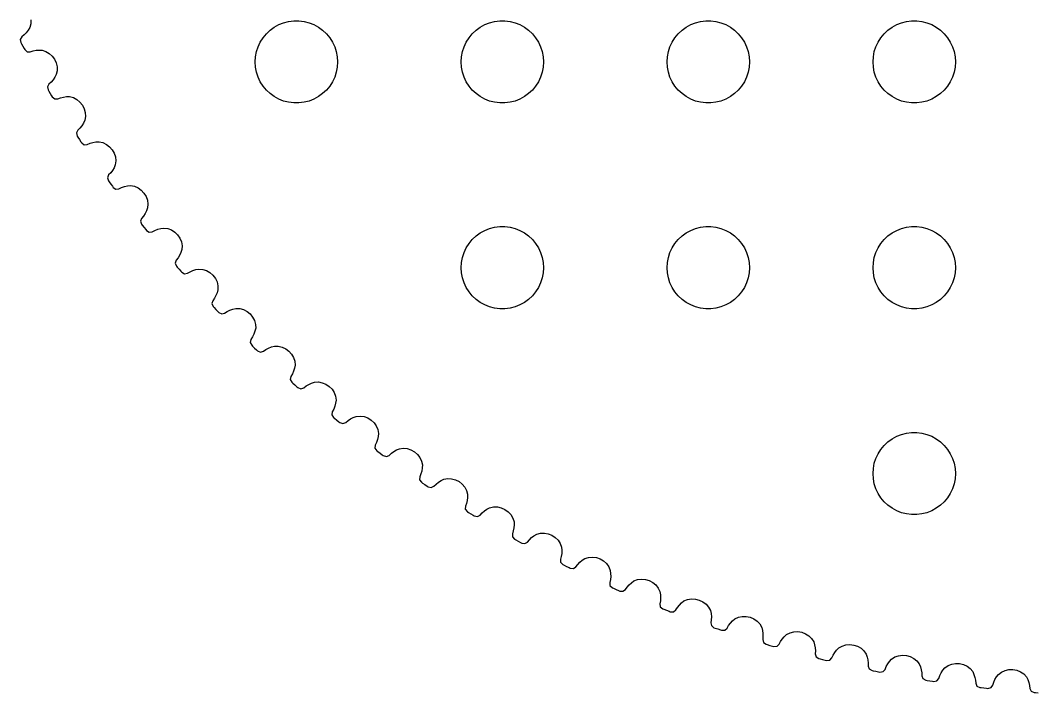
# Model space of a CAD drawing. Header units: metres. Extents: x -45.6 to 45.6, y 64.4 to 155.6.
# Drawn here: x -40.05 to -3.04, y 64.52 to 89.01 of the extents above; entities that cross this region are included whole.
import ezdxf

# ---------------------------------------------------------------- set-up
doc = ezdxf.new("R2010")
doc.units = ezdxf.units.M

msp = doc.modelspace()

# ---------------------------------------------------------------- linework, layer by layer
for p, q in [((-39.6728, 88.8897), (-39.7101, 88.751)), ((-39.6679, 89.0327), (-39.6728, 88.8897)), ((-30.8037, 88.7665), (-30.6387, 88.8573)), ((-30.6387, 88.8573), (-30.4635, 88.9266)), ((-30.4635, 88.9266), (-30.2811, 88.9734)), ((-30.2811, 88.9734), (-30.0942, 88.997)), ((-30.0942, 88.997), (-29.9058, 88.997)), ((-29.9058, 88.997), (-29.7189, 88.9734)), ((-29.7189, 88.9734), (-29.5365, 88.9266)), ((-29.5365, 88.9266), (-29.3613, 88.8573)), ((-29.3613, 88.8573), (-29.1963, 88.7665)), ((-23.3037, 88.7665), (-23.1387, 88.8573)), ((-23.1387, 88.8573), (-22.9635, 88.9266)), ((-22.9635, 88.9266), (-22.7811, 88.9734)), ((-22.7811, 88.9734), (-22.5942, 88.997)), ((-22.5942, 88.997), (-22.4058, 88.997)), ((-22.4058, 88.997), (-22.2189, 88.9734)), ((-22.2189, 88.9734), (-22.0365, 88.9266)), ((-22.0365, 88.9266), (-21.8613, 88.8573)), ((-21.8613, 88.8573), (-21.6963, 88.7665)), ((-15.8037, 88.7665), (-15.6387, 88.8573)), ((-15.6387, 88.8573), (-15.4635, 88.9266)), ((-15.4635, 88.9266), (-15.2811, 88.9734)), ((-15.2811, 88.9734), (-15.0942, 88.997)), ((-15.0942, 88.997), (-14.9058, 88.997)), ((-14.9058, 88.997), (-14.7189, 88.9734)), ((-14.7189, 88.9734), (-14.5365, 88.9266)), ((-14.5365, 88.9266), (-14.3613, 88.8573)), ((-14.3613, 88.8573), (-14.1963, 88.7665)), ((-8.30373, 88.7665), (-8.13866, 88.8573)), ((-8.13866, 88.8573), (-7.96352, 88.9266)), ((-7.96352, 88.9266), (-7.78107, 88.9734)), ((-7.78107, 88.9734), (-7.59418, 88.997)), ((-7.59418, 88.997), (-7.40581, 88.997)), ((-7.40581, 88.997), (-7.21892, 88.9734)), ((-7.21892, 88.9734), (-7.03647, 88.9266)), ((-7.03647, 88.9266), (-6.86133, 88.8573)), ((-6.86133, 88.8573), (-6.69626, 88.7665)), ((-39.9109, 88.4841), (-39.9963, 88.4145)), ((-39.8345, 88.564), (-39.9109, 88.4841)), ((-39.7675, 88.6533), (-39.8345, 88.564)), ((-39.7101, 88.751), (-39.7675, 88.6533)), ((-31.2135, 88.3817), (-31.0934, 88.5268)), ((-31.0934, 88.5268), (-30.9561, 88.6558)), ((-30.9561, 88.6558), (-30.8037, 88.7665)), ((-29.1963, 88.7665), (-29.0439, 88.6558)), ((-29.0439, 88.6558), (-28.9065, 88.5268)), ((-28.9065, 88.5268), (-28.7865, 88.3817)), ((-23.7135, 88.3817), (-23.5934, 88.5268)), ((-23.5934, 88.5268), (-23.4561, 88.6558)), ((-23.4561, 88.6558), (-23.3037, 88.7665)), ((-21.6963, 88.7665), (-21.5439, 88.6558)), ((-21.5439, 88.6558), (-21.4065, 88.5268)), ((-21.4065, 88.5268), (-21.2865, 88.3817)), ((-16.2135, 88.3817), (-16.0934, 88.5268)), ((-16.0934, 88.5268), (-15.9561, 88.6558)), ((-15.9561, 88.6558), (-15.8037, 88.7665)), ((-14.1963, 88.7665), (-14.0439, 88.6558)), ((-14.0439, 88.6558), (-13.9065, 88.5268)), ((-13.9065, 88.5268), (-13.7865, 88.3817)), ((-8.71352, 88.3817), (-8.59344, 88.5268)), ((-8.59344, 88.5268), (-8.45613, 88.6558)), ((-8.45613, 88.6558), (-8.30373, 88.7665)), ((-6.69626, 88.7665), (-6.54385, 88.6558)), ((-6.54385, 88.6558), (-6.40654, 88.5268)), ((-6.40654, 88.5268), (-6.28647, 88.3817)), ((-39.9963, 88.4145), (-40.0531, 88.3215)), ((-40.0531, 88.3215), (-40.0341, 88.2045)), ((-40.0341, 88.2045), (-40.0112, 88.1625)), ((-40.0112, 88.1625), (-39.9635, 88.0753)), ((-31.3947, 88.0522), (-31.3145, 88.2226)), ((-31.3145, 88.2226), (-31.2135, 88.3817)), ((-28.7865, 88.3817), (-28.6855, 88.2226)), ((-28.6855, 88.2226), (-28.6053, 88.0522)), ((-23.8947, 88.0522), (-23.8145, 88.2226)), ((-23.8145, 88.2226), (-23.7135, 88.3817)), ((-21.2865, 88.3817), (-21.1855, 88.2226)), ((-21.1855, 88.2226), (-21.1053, 88.0522)), ((-16.3947, 88.0522), (-16.3145, 88.2226)), ((-16.3145, 88.2226), (-16.2135, 88.3817)), ((-13.7865, 88.3817), (-13.6855, 88.2226)), ((-13.6855, 88.2226), (-13.6053, 88.0522)), ((-8.89465, 88.0522), (-8.81445, 88.2226)), ((-8.81445, 88.2226), (-8.71352, 88.3817)), ((-6.28647, 88.3817), (-6.18553, 88.2226)), ((-6.18553, 88.2226), (-6.10533, 88.0522)), ((-39.9635, 88.0753), (-39.9156, 87.9881)), ((-39.9156, 87.9881), (-39.8924, 87.9463)), ((-39.8924, 87.9463), (-39.804, 87.8675)), ((-39.804, 87.8675), (-39.6951, 87.8654)), ((-39.6951, 87.8654), (-39.5904, 87.9)), ((-39.5904, 87.9), (-39.4821, 87.9216)), ((-39.4821, 87.9216), (-39.3708, 87.9302)), ((-39.3708, 87.9302), (-39.2574, 87.9259)), ((-39.2574, 87.9259), (-39.1204, 87.8828)), ((-39.1204, 87.8828), (-38.9972, 87.8102)), ((-38.9972, 87.8102), (-38.8915, 87.7126)), ((-31.4882, 87.688), (-31.4529, 87.873)), ((-31.4529, 87.873), (-31.3947, 88.0522)), ((-28.6053, 88.0522), (-28.5471, 87.873)), ((-28.5471, 87.873), (-28.5118, 87.688)), ((-23.9882, 87.688), (-23.9529, 87.873)), ((-23.9529, 87.873), (-23.8947, 88.0522)), ((-21.1053, 88.0522), (-21.0471, 87.873)), ((-21.0471, 87.873), (-21.0118, 87.688)), ((-16.4882, 87.688), (-16.4529, 87.873)), ((-16.4529, 87.873), (-16.3947, 88.0522)), ((-13.6053, 88.0522), (-13.5471, 87.873)), ((-13.5471, 87.873), (-13.5118, 87.688)), ((-8.98816, 87.688), (-8.95287, 87.873)), ((-8.95287, 87.873), (-8.89465, 88.0522)), ((-6.10533, 88.0522), (-6.04712, 87.873)), ((-6.04712, 87.873), (-6.01183, 87.688)), ((-38.8915, 87.7126), (-38.8068, 87.5949)), ((-38.8068, 87.5949), (-38.7472, 87.4627)), ((-38.7472, 87.4627), (-38.7155, 87.3224)), ((-31.5, 87.5), (-31.4882, 87.688)), ((-31.4882, 87.312), (-31.5, 87.5)), ((-28.5118, 87.688), (-28.5, 87.5)), ((-28.5, 87.5), (-28.5118, 87.312)), ((-24, 87.5), (-23.9882, 87.688)), ((-23.9882, 87.312), (-24, 87.5)), ((-21.0118, 87.688), (-21, 87.5)), ((-21, 87.5), (-21.0118, 87.312)), ((-16.5, 87.5), (-16.4882, 87.688)), ((-16.4882, 87.312), (-16.5, 87.5)), ((-13.5118, 87.688), (-13.5, 87.5)), ((-13.5, 87.5), (-13.5118, 87.312)), ((-9, 87.5), (-8.98816, 87.688)), ((-8.98816, 87.312), (-9, 87.5)), ((-6.01183, 87.688), (-6, 87.5)), ((-6, 87.5), (-6.01183, 87.312)), ((-38.7455, 87.0391), (-38.7985, 86.939)), ((-38.7142, 87.1793), (-38.7455, 87.0391)), ((-38.7155, 87.3224), (-38.7142, 87.1793)), ((-31.4529, 87.127), (-31.4882, 87.312)), ((-31.3947, 86.9478), (-31.4529, 87.127)), ((-28.5471, 87.127), (-28.6053, 86.9478)), ((-28.5118, 87.312), (-28.5471, 87.127)), ((-23.9529, 87.127), (-23.9882, 87.312)), ((-23.8947, 86.9478), (-23.9529, 87.127)), ((-21.0471, 87.127), (-21.1053, 86.9478)), ((-21.0118, 87.312), (-21.0471, 87.127)), ((-16.4529, 87.127), (-16.4882, 87.312)), ((-16.3947, 86.9478), (-16.4529, 87.127)), ((-13.5471, 87.127), (-13.6053, 86.9478)), ((-13.5118, 87.312), (-13.5471, 87.127)), ((-8.95287, 87.127), (-8.98816, 87.312)), ((-8.89465, 86.9478), (-8.95287, 87.127)), ((-6.04712, 87.127), (-6.10533, 86.9478)), ((-6.01183, 87.312), (-6.04712, 87.127)), ((-39.0167, 86.6904), (-39.0694, 86.595)), ((-38.9344, 86.7637), (-39.0167, 86.6904)), ((-38.8616, 86.8469), (-38.9344, 86.7637)), ((-38.7985, 86.939), (-38.8616, 86.8469)), ((-31.3145, 86.7774), (-31.3947, 86.9478)), ((-31.2135, 86.6183), (-31.3145, 86.7774)), ((-31.0934, 86.4732), (-31.2135, 86.6183)), ((-28.7865, 86.6183), (-28.9065, 86.4732)), ((-28.6855, 86.7774), (-28.7865, 86.6183)), ((-28.6053, 86.9478), (-28.6855, 86.7774)), ((-23.8145, 86.7774), (-23.8947, 86.9478)), ((-23.7135, 86.6183), (-23.8145, 86.7774)), ((-23.5934, 86.4732), (-23.7135, 86.6183)), ((-21.2865, 86.6183), (-21.4065, 86.4732)), ((-21.1855, 86.7774), (-21.2865, 86.6183)), ((-21.1053, 86.9478), (-21.1855, 86.7774)), ((-16.3145, 86.7774), (-16.3947, 86.9478)), ((-16.2135, 86.6183), (-16.3145, 86.7774)), ((-16.0934, 86.4732), (-16.2135, 86.6183)), ((-13.7865, 86.6183), (-13.9065, 86.4732)), ((-13.6855, 86.7774), (-13.7865, 86.6183)), ((-13.6053, 86.9478), (-13.6855, 86.7774)), ((-8.81445, 86.7774), (-8.89465, 86.9478)), ((-8.71352, 86.6183), (-8.81445, 86.7774)), ((-8.59344, 86.4732), (-8.71352, 86.6183)), ((-6.28647, 86.6183), (-6.40654, 86.4732)), ((-6.18553, 86.7774), (-6.28647, 86.6183)), ((-6.10533, 86.9478), (-6.18553, 86.7774)), ((-39.0694, 86.595), (-39.0453, 86.479)), ((-39.0453, 86.479), (-39.0206, 86.438)), ((-39.0206, 86.438), (-38.9691, 86.353)), ((-38.9691, 86.353), (-38.9174, 86.268)), ((-38.9174, 86.268), (-38.8925, 86.2272)), ((-30.9561, 86.3442), (-31.0934, 86.4732)), ((-30.8037, 86.2335), (-30.9561, 86.3442)), ((-29.0439, 86.3442), (-29.1963, 86.2335)), ((-28.9065, 86.4732), (-29.0439, 86.3442)), ((-23.4561, 86.3442), (-23.5934, 86.4732)), ((-23.3037, 86.2335), (-23.4561, 86.3442)), ((-21.5439, 86.3442), (-21.6963, 86.2335)), ((-21.4065, 86.4732), (-21.5439, 86.3442)), ((-15.9561, 86.3442), (-16.0934, 86.4732)), ((-15.8037, 86.2335), (-15.9561, 86.3442)), ((-14.0439, 86.3442), (-14.1963, 86.2335)), ((-13.9065, 86.4732), (-14.0439, 86.3442)), ((-8.45613, 86.3442), (-8.59344, 86.4732)), ((-8.30373, 86.2335), (-8.45613, 86.3442)), ((-6.54385, 86.3442), (-6.69626, 86.2335)), ((-6.40654, 86.4732), (-6.54385, 86.3442)), ((-38.8925, 86.2272), (-38.8007, 86.1524)), ((-38.8007, 86.1524), (-38.6918, 86.155)), ((-38.6918, 86.155), (-38.5888, 86.1941)), ((-38.5888, 86.1941), (-38.4814, 86.2204)), ((-38.4814, 86.2204), (-38.3706, 86.2339)), ((-38.3706, 86.2339), (-38.2572, 86.2345)), ((-38.2572, 86.2345), (-38.1184, 86.1975)), ((-38.1184, 86.1975), (-37.9922, 86.1303)), ((-37.9922, 86.1303), (-37.8823, 86.0374)), ((-37.8823, 86.0374), (-37.7926, 85.9235)), ((-37.7926, 85.9235), (-37.7272, 85.794)), ((-30.6387, 86.1428), (-30.8037, 86.2335)), ((-30.4635, 86.0734), (-30.6387, 86.1428)), ((-30.2811, 86.0266), (-30.4635, 86.0734)), ((-30.0942, 86.003), (-30.2811, 86.0266)), ((-29.9058, 86.003), (-30.0942, 86.003)), ((-29.7189, 86.0266), (-29.9058, 86.003)), ((-29.5365, 86.0734), (-29.7189, 86.0266)), ((-29.3613, 86.1428), (-29.5365, 86.0734)), ((-29.1963, 86.2335), (-29.3613, 86.1428)), ((-23.1387, 86.1428), (-23.3037, 86.2335)), ((-22.9635, 86.0734), (-23.1387, 86.1428)), ((-22.7811, 86.0266), (-22.9635, 86.0734)), ((-22.5942, 86.003), (-22.7811, 86.0266)), ((-22.4058, 86.003), (-22.5942, 86.003)), ((-22.2189, 86.0266), (-22.4058, 86.003)), ((-22.0365, 86.0734), (-22.2189, 86.0266)), ((-21.8613, 86.1428), (-22.0365, 86.0734)), ((-21.6963, 86.2335), (-21.8613, 86.1428)), ((-15.6387, 86.1428), (-15.8037, 86.2335)), ((-15.4635, 86.0734), (-15.6387, 86.1428)), ((-15.2811, 86.0266), (-15.4635, 86.0734)), ((-15.0942, 86.003), (-15.2811, 86.0266)), ((-14.9058, 86.003), (-15.0942, 86.003)), ((-14.7189, 86.0266), (-14.9058, 86.003)), ((-14.5365, 86.0734), (-14.7189, 86.0266)), ((-14.3613, 86.1428), (-14.5365, 86.0734)), ((-14.1963, 86.2335), (-14.3613, 86.1428)), ((-8.13866, 86.1428), (-8.30373, 86.2335)), ((-7.96352, 86.0734), (-8.13866, 86.1428)), ((-7.78107, 86.0266), (-7.96352, 86.0734)), ((-7.59418, 86.003), (-7.78107, 86.0266)), ((-7.40581, 86.003), (-7.59418, 86.003)), ((-7.21892, 86.0266), (-7.40581, 86.003)), ((-7.03647, 86.0734), (-7.21892, 86.0266)), ((-6.86133, 86.1428), (-7.03647, 86.0734)), ((-6.69626, 86.2335), (-6.86133, 86.1428)), ((-37.7272, 85.794), (-37.6895, 85.6552)), ((-37.6819, 85.5124), (-37.707, 85.3709)), ((-37.6895, 85.6552), (-37.6819, 85.5124)), ((-37.8147, 85.1738), (-37.8838, 85.0875)), ((-37.7556, 85.2686), (-37.8147, 85.1738)), ((-37.707, 85.3709), (-37.7556, 85.2686)), ((-37.9628, 85.0107), (-38.0113, 84.9131)), ((-38.0113, 84.9131), (-37.9822, 84.7983)), ((-37.9822, 84.7983), (-37.9557, 84.7584)), ((-37.8838, 85.0875), (-37.9628, 85.0107)), ((-37.9557, 84.7584), (-37.9006, 84.6757)), ((-37.9006, 84.6757), (-37.8452, 84.593)), ((-37.8452, 84.593), (-37.8185, 84.5533)), ((-37.8185, 84.5533), (-37.7236, 84.4826)), ((-37.7236, 84.4826), (-37.6148, 84.49)), ((-37.6148, 84.49), (-37.5136, 84.5336)), ((-37.5136, 84.5336), (-37.4076, 84.5645)), ((-37.4076, 84.5645), (-37.2974, 84.5828)), ((-37.2974, 84.5828), (-37.1842, 84.5884)), ((-37.1842, 84.5884), (-37.0439, 84.5574)), ((-37.0439, 84.5574), (-36.9148, 84.4958)), ((-36.9148, 84.4958), (-36.801, 84.4078)), ((-36.801, 84.4078), (-36.7064, 84.2979)), ((-36.7064, 84.2979), (-36.6355, 84.1714)), ((-36.6355, 84.1714), (-36.5917, 84.0344)), ((-36.5917, 84.0344), (-36.5779, 83.892)), ((-36.5968, 83.7496), (-36.6409, 83.6452)), ((-36.5779, 83.892), (-36.5968, 83.7496)), ((-36.8366, 83.3786), (-36.8808, 83.279)), ((-36.8808, 83.279), (-36.8467, 83.1655)), ((-36.7611, 83.4588), (-36.8366, 83.3786)), ((-36.6958, 83.548), (-36.7611, 83.4588)), ((-36.6409, 83.6452), (-36.6958, 83.548)), ((-36.8467, 83.1655), (-36.8186, 83.1268)), ((-36.8186, 83.1268), (-36.7599, 83.0466)), ((-36.7599, 83.0466), (-36.701, 82.9664)), ((-36.701, 82.9664), (-36.6725, 82.9279)), ((-36.6725, 82.9279), (-36.5746, 82.8614)), ((-36.4663, 82.8735), (-36.3671, 82.9215)), ((-36.3671, 82.9215), (-36.2625, 82.957)), ((-36.2625, 82.957), (-36.1533, 82.9801)), ((-36.1533, 82.9801), (-36.0404, 82.9906)), ((-36.0404, 82.9906), (-35.8988, 82.9658)), ((-35.8988, 82.9658), (-35.7672, 82.9099)), ((-35.7672, 82.9099), (-35.6497, 82.8269)), ((-36.5746, 82.8614), (-36.4663, 82.8735)), ((-35.6497, 82.8269), (-35.5504, 82.7212)), ((-35.5504, 82.7212), (-35.474, 82.598)), ((-35.474, 82.598), (-35.4243, 82.463)), ((-35.417, 82.1782), (-35.4565, 82.072)), ((-35.4243, 82.463), (-35.4043, 82.3214)), ((-35.4043, 82.3214), (-35.417, 82.1782)), ((-35.5684, 81.8806), (-35.6404, 81.7971)), ((-35.507, 81.9725), (-35.5684, 81.8806)), ((-35.4565, 82.072), (-35.507, 81.9725)), ((-35.6404, 81.7971), (-35.6802, 81.6957)), ((-35.6802, 81.6957), (-35.6412, 81.5838)), ((-35.6412, 81.5838), (-35.6113, 81.5464)), ((-35.6113, 81.5464), (-35.5492, 81.4688)), ((-35.5492, 81.4688), (-35.4868, 81.3913)), ((-35.0484, 81.401), (-34.9403, 81.4288)), ((-34.9403, 81.4288), (-34.8279, 81.4443)), ((-34.8279, 81.4443), (-34.6855, 81.4257)), ((-22.9635, 81.4266), (-22.7811, 81.4734)), ((-22.7811, 81.4734), (-22.5942, 81.497)), ((-22.5942, 81.497), (-22.4058, 81.497)), ((-22.4058, 81.497), (-22.2189, 81.4734)), ((-22.2189, 81.4734), (-22.0365, 81.4266)), ((-15.4635, 81.4266), (-15.2811, 81.4734)), ((-15.2811, 81.4734), (-15.0942, 81.497)), ((-15.0942, 81.497), (-14.9058, 81.497)), ((-14.9058, 81.497), (-14.7189, 81.4734)), ((-14.7189, 81.4734), (-14.5365, 81.4266)), ((-7.96352, 81.4266), (-7.78107, 81.4734)), ((-7.78107, 81.4734), (-7.59418, 81.497)), ((-7.59418, 81.497), (-7.40581, 81.497)), ((-7.40581, 81.497), (-7.21892, 81.4734)), ((-7.21892, 81.4734), (-7.03647, 81.4266)), ((-35.4868, 81.3913), (-35.4568, 81.3541)), ((-35.4568, 81.3541), (-35.356, 81.2919)), ((-35.356, 81.2919), (-35.2484, 81.3087)), ((-35.2484, 81.3087), (-35.1514, 81.3609)), ((-35.1514, 81.3609), (-35.0484, 81.401)), ((-34.6855, 81.4257), (-34.5515, 81.3755)), ((-34.5515, 81.3755), (-34.4305, 81.2978)), ((-34.4305, 81.2978), (-34.3267, 81.1965)), ((-34.3267, 81.1965), (-34.245, 81.0767)), ((-34.245, 81.0767), (-34.1894, 80.944)), ((-23.5934, 81.0268), (-23.4561, 81.1558)), ((-23.4561, 81.1558), (-23.3037, 81.2665)), ((-23.3037, 81.2665), (-23.1387, 81.3573)), ((-23.1387, 81.3573), (-22.9635, 81.4266)), ((-22.0365, 81.4266), (-21.8613, 81.3573)), ((-21.8613, 81.3573), (-21.6963, 81.2665)), ((-21.6963, 81.2665), (-21.5439, 81.1558)), ((-21.5439, 81.1558), (-21.4065, 81.0268)), ((-16.0934, 81.0268), (-15.9561, 81.1558)), ((-15.9561, 81.1558), (-15.8037, 81.2665)), ((-15.8037, 81.2665), (-15.6387, 81.3573)), ((-15.6387, 81.3573), (-15.4635, 81.4266)), ((-14.5365, 81.4266), (-14.3613, 81.3573)), ((-14.3613, 81.3573), (-14.1963, 81.2665)), ((-14.1963, 81.2665), (-14.0439, 81.1558)), ((-14.0439, 81.1558), (-13.9065, 81.0268)), ((-8.59344, 81.0268), (-8.45613, 81.1558)), ((-8.45613, 81.1558), (-8.30373, 81.2665)), ((-8.30373, 81.2665), (-8.13866, 81.3573)), ((-8.13866, 81.3573), (-7.96352, 81.4266)), ((-7.03647, 81.4266), (-6.86133, 81.3573)), ((-6.86133, 81.3573), (-6.69626, 81.2665)), ((-6.69626, 81.2665), (-6.54385, 81.1558)), ((-6.54385, 81.1558), (-6.40654, 81.0268)), ((-34.1894, 80.944), (-34.1633, 80.8034)), ((-34.1633, 80.8034), (-34.1697, 80.6599)), ((-23.8947, 80.5522), (-23.8145, 80.7226)), ((-23.8145, 80.7226), (-23.7135, 80.8817)), ((-23.7135, 80.8817), (-23.5934, 81.0268)), ((-21.4065, 81.0268), (-21.2865, 80.8817)), ((-21.2865, 80.8817), (-21.1855, 80.7226)), ((-21.1855, 80.7226), (-21.1053, 80.5522)), ((-16.3947, 80.5522), (-16.3145, 80.7226)), ((-16.3145, 80.7226), (-16.2135, 80.8817)), ((-16.2135, 80.8817), (-16.0934, 81.0268)), ((-13.9065, 81.0268), (-13.7865, 80.8817)), ((-13.7865, 80.8817), (-13.6855, 80.7226)), ((-13.6855, 80.7226), (-13.6053, 80.5522)), ((-8.89465, 80.5522), (-8.81445, 80.7226)), ((-8.81445, 80.7226), (-8.71352, 80.8817)), ((-8.71352, 80.8817), (-8.59344, 81.0268)), ((-6.40654, 81.0268), (-6.28647, 80.8817)), ((-6.28647, 80.8817), (-6.18553, 80.7226)), ((-6.18553, 80.7226), (-6.10533, 80.5522)), ((-34.308, 80.3559), (-34.3762, 80.2693)), ((-34.2507, 80.4504), (-34.308, 80.3559)), ((-34.2045, 80.552), (-34.2507, 80.4504)), ((-34.1697, 80.6599), (-34.2045, 80.552)), ((-23.9882, 80.188), (-23.9529, 80.373)), ((-23.9529, 80.373), (-23.8947, 80.5522)), ((-21.1053, 80.5522), (-21.0471, 80.373)), ((-21.0471, 80.373), (-21.0118, 80.188)), ((-16.4882, 80.188), (-16.4529, 80.373)), ((-16.4529, 80.373), (-16.3947, 80.5522)), ((-13.6053, 80.5522), (-13.5471, 80.373)), ((-13.5471, 80.373), (-13.5118, 80.188)), ((-8.98816, 80.188), (-8.95287, 80.373)), ((-8.95287, 80.373), (-8.89465, 80.5522)), ((-6.10533, 80.5522), (-6.04712, 80.373)), ((-6.04712, 80.373), (-6.01183, 80.188)), ((-34.3762, 80.2693), (-34.4116, 80.1663)), ((-34.4116, 80.1663), (-34.3678, 80.0562)), ((-34.3678, 80.0562), (-34.3363, 80.0201)), ((-34.3363, 80.0201), (-34.2708, 79.9453)), ((-33.6607, 79.9319), (-33.5492, 79.9523)), ((-33.5492, 79.9523), (-33.4061, 79.9399)), ((-24, 80), (-23.9882, 80.188)), ((-23.9882, 79.812), (-24, 80)), ((-21.0118, 80.188), (-21, 80)), ((-21, 80), (-21.0118, 79.812)), ((-16.5, 80), (-16.4882, 80.188)), ((-16.4882, 79.812), (-16.5, 80)), ((-13.5118, 80.188), (-13.5, 80)), ((-13.5, 80), (-13.5118, 79.812)), ((-9, 80), (-8.98816, 80.188)), ((-8.98816, 79.812), (-9, 80)), ((-6.01183, 80.188), (-6, 80)), ((-6, 80), (-6.01183, 79.812)), ((-34.2708, 79.9453), (-34.2052, 79.8706)), ((-34.2052, 79.8706), (-34.1735, 79.8347)), ((-34.1735, 79.8347), (-34.0702, 79.777)), ((-34.0702, 79.777), (-33.9633, 79.7985)), ((-33.9633, 79.7985), (-33.8687, 79.8549)), ((-33.8687, 79.8549), (-33.7675, 79.8994)), ((-33.7675, 79.8994), (-33.6607, 79.9319)), ((-33.4061, 79.9399), (-33.2701, 79.8956)), ((-33.2701, 79.8956), (-33.1457, 79.8232)), ((-33.1457, 79.8232), (-33.0376, 79.7266)), ((-33.0376, 79.7266), (-32.9508, 79.6105)), ((-32.9508, 79.6105), (-32.8895, 79.4803)), ((-23.9529, 79.627), (-23.9882, 79.812)), ((-23.8947, 79.4478), (-23.9529, 79.627)), ((-21.0471, 79.627), (-21.1053, 79.4478)), ((-21.0118, 79.812), (-21.0471, 79.627)), ((-16.4529, 79.627), (-16.4882, 79.812)), ((-16.3947, 79.4478), (-16.4529, 79.627)), ((-13.5471, 79.627), (-13.6053, 79.4478)), ((-13.5118, 79.812), (-13.5471, 79.627)), ((-8.95287, 79.627), (-8.98816, 79.812)), ((-8.89465, 79.4478), (-8.95287, 79.627)), ((-6.04712, 79.627), (-6.10533, 79.4478)), ((-6.01183, 79.812), (-6.04712, 79.627)), ((-32.8895, 79.4803), (-32.8572, 79.341)), ((-32.8572, 79.341), (-32.8574, 79.1973)), ((-23.8145, 79.2774), (-23.8947, 79.4478)), ((-23.7135, 79.1183), (-23.8145, 79.2774)), ((-21.1855, 79.2774), (-21.2865, 79.1183)), ((-21.1053, 79.4478), (-21.1855, 79.2774)), ((-16.3145, 79.2774), (-16.3947, 79.4478)), ((-16.2135, 79.1183), (-16.3145, 79.2774)), ((-13.6855, 79.2774), (-13.7865, 79.1183)), ((-13.6053, 79.4478), (-13.6855, 79.2774)), ((-8.81445, 79.2774), (-8.89465, 79.4478)), ((-8.71352, 79.1183), (-8.81445, 79.2774)), ((-6.18553, 79.2774), (-6.28647, 79.1183)), ((-6.10533, 79.4478), (-6.18553, 79.2774)), ((-32.9823, 78.8876), (-33.0467, 78.7982)), ((-32.9292, 78.9845), (-32.9823, 78.8876)), ((-32.8875, 79.0881), (-32.9292, 78.9845)), ((-32.8574, 79.1973), (-32.8875, 79.0881)), ((-23.5934, 78.9732), (-23.7135, 79.1183)), ((-23.4561, 78.8442), (-23.5934, 78.9732)), ((-23.3037, 78.7335), (-23.4561, 78.8442)), ((-21.5439, 78.8442), (-21.6963, 78.7335)), ((-21.4065, 78.9732), (-21.5439, 78.8442)), ((-21.2865, 79.1183), (-21.4065, 78.9732)), ((-16.0934, 78.9732), (-16.2135, 79.1183)), ((-15.9561, 78.8442), (-16.0934, 78.9732)), ((-15.8037, 78.7335), (-15.9561, 78.8442)), ((-14.0439, 78.8442), (-14.1963, 78.7335)), ((-13.9065, 78.9732), (-14.0439, 78.8442)), ((-13.7865, 79.1183), (-13.9065, 78.9732)), ((-8.59344, 78.9732), (-8.71352, 79.1183)), ((-8.45613, 78.8442), (-8.59344, 78.9732)), ((-8.30373, 78.7335), (-8.45613, 78.8442)), ((-6.54385, 78.8442), (-6.69626, 78.7335)), ((-6.40654, 78.9732), (-6.54385, 78.8442)), ((-6.28647, 79.1183), (-6.40654, 78.9732)), ((-33.0467, 78.7982), (-33.0775, 78.6937)), ((-33.0775, 78.6937), (-33.0289, 78.5856)), ((-33.0289, 78.5856), (-32.9959, 78.5509)), ((-32.9959, 78.5509), (-32.9272, 78.479)), ((-32.9272, 78.479), (-32.8584, 78.4073)), ((-32.4224, 78.4552), (-32.3172, 78.4923)), ((-32.3172, 78.4923), (-32.2066, 78.5175)), ((-32.2066, 78.5175), (-32.063, 78.5114)), ((-32.063, 78.5114), (-31.9252, 78.4731)), ((-31.9252, 78.4731), (-31.7979, 78.4062)), ((-23.1387, 78.6428), (-23.3037, 78.7335)), ((-22.9635, 78.5734), (-23.1387, 78.6428)), ((-22.7811, 78.5266), (-22.9635, 78.5734)), ((-22.5942, 78.503), (-22.7811, 78.5266)), ((-22.4058, 78.503), (-22.5942, 78.503)), ((-22.2189, 78.5266), (-22.4058, 78.503)), ((-22.0365, 78.5734), (-22.2189, 78.5266)), ((-21.8613, 78.6428), (-22.0365, 78.5734)), ((-21.6963, 78.7335), (-21.8613, 78.6428)), ((-15.6387, 78.6428), (-15.8037, 78.7335)), ((-15.4635, 78.5734), (-15.6387, 78.6428)), ((-15.2811, 78.5266), (-15.4635, 78.5734)), ((-15.0942, 78.503), (-15.2811, 78.5266)), ((-14.9058, 78.503), (-15.0942, 78.503)), ((-14.7189, 78.5266), (-14.9058, 78.503)), ((-14.5365, 78.5734), (-14.7189, 78.5266)), ((-14.3613, 78.6428), (-14.5365, 78.5734)), ((-14.1963, 78.7335), (-14.3613, 78.6428)), ((-8.13866, 78.6428), (-8.30373, 78.7335)), ((-7.96352, 78.5734), (-8.13866, 78.6428)), ((-7.78107, 78.5266), (-7.96352, 78.5734)), ((-7.59418, 78.503), (-7.78107, 78.5266)), ((-7.40581, 78.503), (-7.59418, 78.503)), ((-7.21892, 78.5266), (-7.40581, 78.503)), ((-7.03647, 78.5734), (-7.21892, 78.5266)), ((-6.86133, 78.6428), (-7.03647, 78.5734)), ((-6.69626, 78.7335), (-6.86133, 78.6428)), ((-32.8584, 78.4073), (-32.8252, 78.3728)), ((-32.8252, 78.3728), (-32.7194, 78.3196)), ((-32.7194, 78.3196), (-32.6136, 78.3458)), ((-32.6136, 78.3458), (-32.5215, 78.4063)), ((-32.5215, 78.4063), (-32.4224, 78.4552)), ((-31.7979, 78.4062), (-31.6857, 78.3143)), ((-31.6857, 78.3143), (-31.5938, 78.2021)), ((-31.5938, 78.2021), (-31.5269, 78.0748)), ((-31.5269, 78.0748), (-31.4886, 77.937)), ((-31.4825, 77.7934), (-31.5078, 77.683)), ((-31.4886, 77.937), (-31.4825, 77.7934)), ((-31.6542, 77.3864), (-31.6805, 77.2807)), ((-31.5938, 77.4785), (-31.6542, 77.3864)), ((-31.5449, 77.5777), (-31.5938, 77.4785)), ((-31.5078, 77.683), (-31.5449, 77.5777)), ((-31.6805, 77.2807), (-31.6272, 77.1748)), ((-31.6272, 77.1748), (-31.5927, 77.1416)), ((-31.5927, 77.1416), (-31.521, 77.0728)), ((-31.521, 77.0728), (-31.4491, 77.0041)), ((-31.4491, 77.0041), (-31.4144, 76.9711)), ((-31.2018, 76.9533), (-31.1125, 77.0178)), ((-31.1125, 77.0178), (-31.0156, 77.0709)), ((-31.0156, 77.0709), (-30.912, 77.1126)), ((-30.912, 77.1126), (-30.8027, 77.1426)), ((-30.8027, 77.1426), (-30.659, 77.1428)), ((-30.659, 77.1428), (-30.5197, 77.1105)), ((-30.5197, 77.1105), (-30.3895, 77.0492)), ((-30.3895, 77.0492), (-30.2734, 76.9624)), ((-31.4144, 76.9711), (-31.3064, 76.9226)), ((-31.3064, 76.9226), (-31.2018, 76.9533)), ((-30.2734, 76.9624), (-30.1768, 76.8543)), ((-30.1768, 76.8543), (-30.1044, 76.7299)), ((-30.1044, 76.7299), (-30.0601, 76.5939)), ((-30.0682, 76.3394), (-30.1007, 76.2326)), ((-30.0477, 76.4508), (-30.0682, 76.3394)), ((-30.0601, 76.5939), (-30.0477, 76.4508)), ((-30.2015, 76.0367), (-30.2231, 75.9299)), ((-30.2231, 75.9299), (-30.1653, 75.8265)), ((-30.1451, 76.1314), (-30.2015, 76.0367)), ((-30.1007, 76.2326), (-30.1451, 76.1314)), ((-30.1653, 75.8265), (-30.1294, 75.7948)), ((-30.1294, 75.7948), (-30.0547, 75.7292)), ((-30.0547, 75.7292), (-29.9799, 75.6637)), ((-29.9799, 75.6637), (-29.9438, 75.6322)), ((-29.9438, 75.6322), (-29.8338, 75.5885)), ((-29.8338, 75.5885), (-29.7307, 75.6238)), ((-29.7307, 75.6238), (-29.6442, 75.6921)), ((-29.6442, 75.6921), (-29.5497, 75.7494)), ((-29.5497, 75.7494), (-29.4481, 75.7956)), ((-29.4481, 75.7956), (-29.3401, 75.8303)), ((-29.3401, 75.8303), (-29.1966, 75.8367)), ((-29.1966, 75.8367), (-29.056, 75.8106)), ((-29.056, 75.8106), (-28.9233, 75.755)), ((-28.9233, 75.755), (-28.8035, 75.6733)), ((-28.8035, 75.6733), (-28.7022, 75.5695)), ((-28.7022, 75.5695), (-28.6245, 75.4485)), ((-28.6245, 75.4485), (-28.5743, 75.3145)), ((-28.5743, 75.3145), (-28.5557, 75.1721)), ((-28.5557, 75.1721), (-28.5713, 75.0599)), ((-28.6391, 74.8487), (-28.6913, 74.7516)), ((-28.5991, 74.9517), (-28.6391, 74.8487)), ((-28.5713, 75.0599), (-28.5991, 74.9517)), ((-28.6913, 74.7516), (-28.7082, 74.644)), ((-28.7082, 74.644), (-28.6459, 74.5432)), ((-28.6459, 74.5432), (-28.6087, 74.5132)), ((-28.6087, 74.5132), (-28.5312, 74.4508)), ((-28.5312, 74.4508), (-28.4536, 74.3887)), ((-28.2029, 74.3596), (-28.1195, 74.4317)), ((-28.1195, 74.4317), (-28.0276, 74.4931)), ((-28.0276, 74.4931), (-27.9281, 74.5436)), ((-27.9281, 74.5436), (-27.8218, 74.583)), ((-27.8218, 74.583), (-27.6786, 74.5957)), ((-27.6786, 74.5957), (-27.537, 74.5757)), ((-27.537, 74.5757), (-27.402, 74.526)), ((-27.402, 74.526), (-27.2788, 74.4496)), ((-27.2788, 74.4496), (-27.1731, 74.3503)), ((-28.4536, 74.3887), (-28.4162, 74.3588)), ((-28.4162, 74.3588), (-28.3044, 74.3199)), ((-28.3044, 74.3199), (-28.2029, 74.3596)), ((-27.1731, 74.3503), (-27.0901, 74.2328)), ((-27.0901, 74.2328), (-27.0342, 74.1012)), ((-27.0342, 74.1012), (-27.0094, 73.9596)), ((-27.0431, 73.7376), (-27.0786, 73.6329)), ((-27.0201, 73.8468), (-27.0431, 73.7376)), ((-27.0094, 73.9596), (-27.0201, 73.8468)), ((-8.59344, 73.5268), (-8.45613, 73.6558)), ((-8.45613, 73.6558), (-8.30373, 73.7665)), ((-8.30373, 73.7665), (-8.13866, 73.8572)), ((-8.13866, 73.8572), (-7.96352, 73.9266)), ((-7.96352, 73.9266), (-7.78107, 73.9734)), ((-7.78107, 73.9734), (-7.59418, 73.997)), ((-7.59418, 73.997), (-7.40581, 73.997)), ((-7.40581, 73.997), (-7.21892, 73.9734)), ((-7.21892, 73.9734), (-7.03647, 73.9266)), ((-7.03647, 73.9266), (-6.86133, 73.8572)), ((-6.86133, 73.8572), (-6.69626, 73.7665)), ((-6.69626, 73.7665), (-6.54385, 73.6558)), ((-6.54385, 73.6558), (-6.40654, 73.5268)), ((-27.1265, 73.5337), (-27.1387, 73.4254)), ((-27.1387, 73.4254), (-27.0721, 73.3275)), ((-27.0786, 73.6329), (-27.1265, 73.5337)), ((-27.0721, 73.3275), (-27.0336, 73.299)), ((-27.0336, 73.299), (-26.9534, 73.2401)), ((-26.5413, 73.239), (-26.4521, 73.3043)), ((-26.4521, 73.3043), (-26.3549, 73.3591)), ((-26.3549, 73.3591), (-26.2504, 73.4032)), ((-26.2504, 73.4032), (-26.108, 73.4221)), ((-26.108, 73.4221), (-25.9656, 73.4083)), ((-25.9656, 73.4083), (-25.8286, 73.3645)), ((-25.8286, 73.3645), (-25.7021, 73.2936)), ((-25.7021, 73.2936), (-25.5922, 73.199)), ((-8.81445, 73.2226), (-8.71352, 73.3817)), ((-8.71352, 73.3817), (-8.59344, 73.5268)), ((-6.40654, 73.5268), (-6.28647, 73.3817)), ((-6.28647, 73.3817), (-6.18553, 73.2226)), ((-26.9534, 73.2401), (-26.8732, 73.1814)), ((-26.8732, 73.1814), (-26.8345, 73.1533)), ((-26.8345, 73.1533), (-26.7211, 73.1193)), ((-26.7211, 73.1193), (-26.6214, 73.1634)), ((-26.6214, 73.1634), (-26.5413, 73.239)), ((-25.5922, 73.199), (-25.5042, 73.0852)), ((-25.5042, 73.0852), (-25.4426, 72.9561)), ((-25.4426, 72.9561), (-25.4116, 72.8158)), ((-8.95287, 72.873), (-8.89465, 73.0522)), ((-8.89465, 73.0522), (-8.81445, 73.2226)), ((-6.18553, 73.2226), (-6.10533, 73.0522)), ((-6.10533, 73.0522), (-6.04712, 72.873)), ((-25.4356, 72.5925), (-25.4665, 72.4864)), ((-25.4174, 72.7027), (-25.4356, 72.5925)), ((-25.4116, 72.8158), (-25.4174, 72.7027)), ((-9, 72.5), (-8.98816, 72.688)), ((-8.98816, 72.688), (-8.95287, 72.873)), ((-6.04712, 72.873), (-6.01183, 72.688)), ((-6.01183, 72.688), (-6, 72.5)), ((-25.51, 72.3852), (-25.5175, 72.2765)), ((-25.5175, 72.2765), (-25.4467, 72.1815)), ((-25.4665, 72.4864), (-25.51, 72.3852)), ((-25.4467, 72.1815), (-25.407, 72.1548)), ((-24.9125, 72.1162), (-24.8263, 72.1854)), ((-24.8263, 72.1854), (-24.7316, 72.2444)), ((-24.7316, 72.2444), (-24.6291, 72.293)), ((-24.6291, 72.293), (-24.4876, 72.3181)), ((-24.4876, 72.3181), (-24.3448, 72.3105)), ((-24.3448, 72.3105), (-24.206, 72.2728)), ((-24.206, 72.2728), (-24.0765, 72.2074)), ((-24.0765, 72.2074), (-23.9626, 72.1177)), ((-8.98816, 72.312), (-9, 72.5)), ((-8.95287, 72.127), (-8.98816, 72.312)), ((-6.01183, 72.312), (-6.04712, 72.127)), ((-6, 72.5), (-6.01183, 72.312)), ((-25.407, 72.1548), (-25.3243, 72.0994)), ((-25.3243, 72.0994), (-25.2416, 72.0443)), ((-25.2416, 72.0443), (-25.2017, 72.0178)), ((-25.2017, 72.0178), (-25.087, 71.9888)), ((-25.087, 71.9888), (-24.9893, 72.0372)), ((-24.9893, 72.0372), (-24.9125, 72.1162)), ((-23.9626, 72.1177), (-23.8697, 72.0078)), ((-23.8697, 72.0078), (-23.8025, 71.8816)), ((-23.8025, 71.8816), (-23.7655, 71.7428)), ((-8.89465, 71.9478), (-8.95287, 72.127)), ((-8.81445, 71.7774), (-8.89465, 71.9478)), ((-6.10533, 71.9478), (-6.18553, 71.7774)), ((-6.04712, 72.127), (-6.10533, 71.9478)), ((-23.7797, 71.5186), (-23.8059, 71.4113)), ((-23.7663, 71.6295), (-23.7797, 71.5186)), ((-23.7655, 71.7428), (-23.7663, 71.6295)), ((-8.71352, 71.6183), (-8.81445, 71.7774)), ((-8.59344, 71.4732), (-8.71352, 71.6183)), ((-8.45613, 71.3442), (-8.59344, 71.4732)), ((-6.40654, 71.4732), (-6.54385, 71.3442)), ((-6.28647, 71.6183), (-6.40654, 71.4732)), ((-6.18553, 71.7774), (-6.28647, 71.6183)), ((-23.845, 71.3082), (-23.8477, 71.1993)), ((-23.8477, 71.1993), (-23.7728, 71.1075)), ((-23.8059, 71.4113), (-23.845, 71.3082)), ((-23.7728, 71.1075), (-23.732, 71.0826)), ((-23.732, 71.0826), (-23.647, 71.0309)), ((-23.3096, 70.9833), (-23.2363, 71.0656)), ((-23.2363, 71.0656), (-23.1533, 71.1385)), ((-23.1533, 71.1385), (-23.0612, 71.2016)), ((-23.0612, 71.2016), (-22.9609, 71.2545)), ((-22.9609, 71.2545), (-22.8207, 71.2858)), ((-22.8207, 71.2858), (-22.6776, 71.2845)), ((-22.6776, 71.2845), (-22.5373, 71.2528)), ((-22.5373, 71.2528), (-22.4051, 71.1932)), ((-22.4051, 71.1932), (-22.2874, 71.1085)), ((-22.2874, 71.1085), (-22.1898, 71.0028)), ((-8.30373, 71.2335), (-8.45613, 71.3442)), ((-8.13866, 71.1428), (-8.30373, 71.2335)), ((-7.96352, 71.0734), (-8.13866, 71.1428)), ((-7.78107, 71.0266), (-7.96352, 71.0734)), ((-7.03647, 71.0734), (-7.21892, 71.0266)), ((-6.86133, 71.1428), (-7.03647, 71.0734)), ((-6.69626, 71.2335), (-6.86133, 71.1428)), ((-6.54385, 71.3442), (-6.69626, 71.2335)), ((-23.647, 71.0309), (-23.562, 70.9794)), ((-23.562, 70.9794), (-23.521, 70.9547)), ((-23.521, 70.9547), (-23.4051, 70.9307)), ((-23.4051, 70.9307), (-23.3096, 70.9833)), ((-22.1898, 71.0028), (-22.1172, 70.8796)), ((-22.1172, 70.8796), (-22.0741, 70.7426)), ((-22.0741, 70.7426), (-22.07, 70.6293)), ((-7.59418, 71.003), (-7.78107, 71.0266)), ((-7.40581, 71.003), (-7.59418, 71.003)), ((-7.21892, 71.0266), (-7.40581, 71.003)), ((-22.1001, 70.4096), (-22.1346, 70.3049)), ((-22.0786, 70.518), (-22.1001, 70.4096)), ((-22.07, 70.6293), (-22.0786, 70.518)), ((-21.249, 70.2899), (-21.1103, 70.3272)), ((-21.1103, 70.3272), (-20.9673, 70.3321)), ((-20.9673, 70.3321), (-20.8257, 70.3066)), ((-22.1346, 70.3049), (-22.1326, 70.196)), ((-22.1326, 70.196), (-22.0537, 70.1076)), ((-22.0537, 70.1076), (-22.0119, 70.0844)), ((-22.0119, 70.0844), (-21.9247, 70.0365)), ((-21.9247, 70.0365), (-21.8375, 69.9888)), ((-21.8375, 69.9888), (-21.7955, 69.9659)), ((-21.7955, 69.9659), (-21.6786, 69.947)), ((-21.6786, 69.947), (-21.5855, 70.0037)), ((-21.5855, 70.0037), (-21.5159, 70.0891)), ((-21.5159, 70.0891), (-21.4361, 70.1655)), ((-21.4361, 70.1655), (-21.3469, 70.2326)), ((-21.3469, 70.2326), (-21.249, 70.2899)), ((-20.8257, 70.3066), (-20.6911, 70.2528)), ((-20.6911, 70.2528), (-20.5698, 70.1734)), ((-20.5698, 70.1734), (-20.4677, 70.072)), ((-20.4677, 70.072), (-20.3897, 69.9521)), ((-20.3897, 69.9521), (-20.3407, 69.817)), ((-20.3354, 69.5925), (-20.3521, 69.4833)), ((-20.3407, 69.817), (-20.3316, 69.7041)), ((-20.3316, 69.7041), (-20.3354, 69.5925)), ((-20.3521, 69.4833), (-20.3821, 69.3772)), ((-20.3821, 69.3772), (-20.3753, 69.2685)), ((-20.3753, 69.2685), (-20.2927, 69.1836)), ((-19.7545, 69.1886), (-19.6781, 69.2684)), ((-19.6781, 69.2684), (-19.5919, 69.3393)), ((-19.5919, 69.3393), (-19.4966, 69.4008)), ((-19.4966, 69.4008), (-19.3597, 69.4442)), ((-19.3597, 69.4442), (-19.2171, 69.4553)), ((-19.2171, 69.4553), (-19.0745, 69.436)), ((-19.0745, 69.436), (-18.9376, 69.3881)), ((-18.9376, 69.3881), (-18.813, 69.314)), ((-18.813, 69.314), (-18.7065, 69.2172)), ((-18.7065, 69.2172), (-18.6234, 69.1008)), ((-20.2927, 69.1836), (-20.2498, 69.1623)), ((-20.2498, 69.1623), (-20.1607, 69.1182)), ((-20.1607, 69.1182), (-20.0714, 69.0743)), ((-20.0714, 69.0743), (-20.0284, 69.0533)), ((-20.0284, 69.0533), (-19.9109, 69.0395)), ((-19.9109, 69.0395), (-19.8204, 69.1003)), ((-19.8204, 69.1003), (-19.7545, 69.1886)), ((-18.6234, 69.1008), (-18.5686, 68.968)), ((-18.5686, 68.968), (-18.5546, 68.8556)), ((-18.5546, 68.8556), (-18.5535, 68.744)), ((-18.5654, 68.6341), (-18.5907, 68.5268)), ((-18.5907, 68.5268), (-18.5792, 68.4185)), ((-18.5535, 68.744), (-18.5654, 68.6341)), ((-17.8827, 68.4489), (-17.7997, 68.5234)), ((-17.7997, 68.5234), (-17.7072, 68.589)), ((-17.7072, 68.589), (-17.5722, 68.6383)), ((-17.5722, 68.6383), (-17.4303, 68.6556)), ((-17.4303, 68.6556), (-17.287, 68.6426)), ((-17.287, 68.6426), (-17.1481, 68.6007)), ((-17.1481, 68.6007), (-17.0204, 68.5321)), ((-17.0204, 68.5321), (-16.9098, 68.4401)), ((-18.5792, 68.4185), (-18.493, 68.3373)), ((-18.493, 68.3373), (-18.4492, 68.3179)), ((-18.4492, 68.3179), (-18.3582, 68.2777)), ((-18.3582, 68.2777), (-18.2672, 68.2378)), ((-18.2672, 68.2378), (-18.2233, 68.2186)), ((-18.2233, 68.2186), (-18.1053, 68.21)), ((-18.1053, 68.21), (-18.0175, 68.2746)), ((-18.0175, 68.2746), (-17.9556, 68.3658)), ((-17.9556, 68.3658), (-17.8827, 68.4489)), ((-16.9098, 68.4401), (-16.8217, 68.3274)), ((-16.8217, 68.3274), (-16.7611, 68.1972)), ((-16.7611, 68.1972), (-16.7422, 68.0854)), ((-16.7434, 67.8636), (-16.764, 67.7554)), ((-16.764, 67.7554), (-16.7478, 67.6477)), ((-16.7362, 67.974), (-16.7434, 67.8636)), ((-16.7422, 68.0854), (-16.7362, 67.974)), ((-16.0533, 67.7084), (-15.9736, 67.7865)), ((-15.9736, 67.7865), (-15.884, 67.8561)), ((-15.884, 67.8561), (-15.7513, 67.9112)), ((-15.7513, 67.9112), (-15.6102, 67.9347)), ((-15.6102, 67.9347), (-15.4665, 67.9279)), ((-15.4665, 67.9279), (-15.326, 67.8921)), ((-15.326, 67.8921), (-15.1954, 67.8292)), ((-15.1954, 67.8292), (-15.0809, 67.742)), ((-15.0809, 67.742), (-14.988, 67.6333)), ((-16.7478, 67.6477), (-16.6581, 67.5703)), ((-16.6581, 67.5703), (-16.6135, 67.5528)), ((-16.6135, 67.5528), (-16.5209, 67.5166)), ((-16.5209, 67.5166), (-16.4281, 67.4807)), ((-16.4281, 67.4807), (-16.3835, 67.4635)), ((-16.3835, 67.4635), (-16.2652, 67.46)), ((-16.2652, 67.46), (-16.1803, 67.5284)), ((-16.1803, 67.5284), (-16.1224, 67.6222)), ((-16.1224, 67.6222), (-16.0533, 67.7084)), ((-14.988, 67.6333), (-14.9218, 67.5058)), ((-14.9218, 67.5058), (-14.898, 67.395)), ((-14.898, 67.395), (-14.8872, 67.2839)), ((-14.8895, 67.1734), (-14.9053, 67.0644)), ((-14.9053, 67.0644), (-14.8844, 66.9575)), ((-14.8872, 67.2839), (-14.8895, 67.1734)), ((-14.2586, 66.9593), (-14.1933, 67.0484)), ((-14.1933, 67.0484), (-14.117, 67.1299)), ((-14.117, 67.1299), (-14.0306, 67.2033)), ((-14.0306, 67.2033), (-13.9004, 67.2642)), ((-13.9004, 67.2642), (-13.7605, 67.2938)), ((-13.7605, 67.2938), (-13.6167, 67.2933)), ((-13.6167, 67.2933), (-13.4747, 67.2637)), ((-13.4747, 67.2637), (-13.3414, 67.2065)), ((-13.3414, 67.2065), (-13.2233, 67.1244)), ((-13.2233, 67.1244), (-13.1257, 67.0199)), ((-13.1257, 67.0199), (-13.054, 66.8954)), ((-14.8844, 66.9575), (-14.7914, 66.884)), ((-14.7914, 66.884), (-14.7462, 66.8685)), ((-14.7462, 66.8685), (-14.6521, 66.8364)), ((-14.6521, 66.8364), (-14.5578, 66.8046)), ((-14.5578, 66.8046), (-14.5125, 66.7894)), ((-14.5125, 66.7894), (-14.3941, 66.791)), ((-14.3941, 66.791), (-14.3123, 66.8631)), ((-14.3123, 66.8631), (-14.2586, 66.9593)), ((-13.054, 66.8954), (-13.0254, 66.7858)), ((-13.0254, 66.7858), (-13.0097, 66.6752)), ((-13.0097, 66.6752), (-13.0072, 66.5647)), ((-12.2336, 66.5549), (-12.1505, 66.632)), ((-12.1505, 66.632), (-12.0231, 66.6985)), ((-12.0231, 66.6985), (-11.8846, 66.7343)), ((-11.8846, 66.7343), (-11.7409, 66.74)), ((-11.7409, 66.74), (-11.5977, 66.7166)), ((-11.5977, 66.7166), (-11.4621, 66.6653)), ((-11.4621, 66.6653), (-11.3405, 66.5885)), ((-13.0072, 66.5647), (-13.0183, 66.4551)), ((-13.0183, 66.4551), (-12.9928, 66.3492)), ((-12.9928, 66.3492), (-12.8967, 66.2799)), ((-12.8967, 66.2799), (-12.8508, 66.2663)), ((-12.8508, 66.2663), (-12.7553, 66.2384)), ((-12.4957, 66.2043), (-12.4171, 66.2798)), ((-12.4171, 66.2798), (-12.3676, 66.3783)), ((-12.3676, 66.3783), (-12.3062, 66.4702)), ((-12.3062, 66.4702), (-12.2336, 66.5549)), ((-11.3405, 66.5885), (-11.2384, 66.4883)), ((-11.2384, 66.4883), (-11.1613, 66.367)), ((-11.1613, 66.367), (-11.1281, 66.2587)), ((-11.1281, 66.2587), (-11.1076, 66.149)), ((-10.1229, 66.2153), (-9.98607, 66.257)), ((-9.98607, 66.257), (-9.84271, 66.269)), ((-9.84271, 66.269), (-9.69872, 66.2519)), ((-12.7553, 66.2384), (-12.6598, 66.2107)), ((-12.6598, 66.2107), (-12.6138, 66.1974)), ((-12.6138, 66.1974), (-12.4957, 66.2043)), ((-11.1076, 66.149), (-11.1003, 66.0387)), ((-11.1003, 66.0387), (-11.1066, 65.9287)), ((-11.1066, 65.9287), (-11.0764, 65.824)), ((-10.4531, 65.8803), (-10.3958, 65.9748)), ((-10.3958, 65.9748), (-10.3269, 66.0627)), ((-10.3269, 66.0627), (-10.2472, 66.1433)), ((-10.2472, 66.1433), (-10.1229, 66.2153)), ((-9.69872, 66.2519), (-9.56096, 66.2066)), ((-9.56096, 66.2066), (-9.43611, 66.1351)), ((-9.43611, 66.1351), (-9.32977, 66.0395)), ((-9.32977, 66.0395), (-9.24748, 65.9217)), ((-9.24748, 65.9217), (-9.2095, 65.8149)), ((-11.0764, 65.824), (-10.9774, 65.759)), ((-10.9774, 65.759), (-10.9309, 65.7474)), ((-10.9309, 65.7474), (-10.8343, 65.7237)), ((-10.8343, 65.7237), (-10.7377, 65.7001)), ((-10.7377, 65.7001), (-10.6912, 65.6889)), ((-10.6912, 65.6889), (-10.5734, 65.7009)), ((-10.5734, 65.7009), (-10.4982, 65.7798)), ((-10.4982, 65.7798), (-10.4531, 65.8803)), ((-9.2095, 65.8149), (-9.18423, 65.7062)), ((-9.18423, 65.7062), (-9.17212, 65.5963)), ((-9.17212, 65.5963), (-9.17361, 65.4862)), ((-8.51865, 65.4664), (-8.46552, 65.5632)), ((-8.46552, 65.5632), (-8.40057, 65.654)), ((-8.40057, 65.654), (-8.32446, 65.7381)), ((-8.32446, 65.7381), (-8.20337, 65.8154)), ((-8.20337, 65.8154), (-8.06853, 65.8631)), ((-8.06853, 65.8631), (-7.92583, 65.8813)), ((-7.92583, 65.8813), (-7.78122, 65.8705)), ((-7.78122, 65.8705), (-7.64162, 65.8312)), ((-7.64162, 65.8312), (-7.51378, 65.7653)), ((-7.51378, 65.7653), (-7.40337, 65.6743)), ((-7.40337, 65.6743), (-7.31601, 65.5603)), ((-7.31601, 65.5603), (-7.27341, 65.4553)), ((-6.26825, 65.4996), (-6.13562, 65.5531)), ((-6.13562, 65.5531), (-5.99385, 65.5776)), ((-5.99385, 65.5776), (-5.84891, 65.5731)), ((-5.84891, 65.5731), (-5.70773, 65.5399)), ((-5.70773, 65.5399), (-5.57713, 65.4796)), ((-9.17361, 65.4862), (-9.13893, 65.3829)), ((-9.13893, 65.3829), (-9.03714, 65.3222)), ((-9.03714, 65.3222), (-8.99023, 65.3127)), ((-8.99023, 65.3127), (-8.89272, 65.2932)), ((-8.89272, 65.2932), (-8.79517, 65.2739)), ((-8.79517, 65.2739), (-8.7482, 65.2648)), ((-8.7482, 65.2648), (-8.63109, 65.2819)), ((-8.63109, 65.2819), (-8.55939, 65.364)), ((-8.55939, 65.364), (-8.51865, 65.4664)), ((-7.27341, 65.4553), (-7.24342, 65.3478)), ((-7.24342, 65.3478), (-7.22653, 65.2385)), ((-7.22653, 65.2385), (-7.22322, 65.1284)), ((-6.56801, 65.1372), (-6.51915, 65.2363)), ((-6.51915, 65.2363), (-6.45824, 65.3298)), ((-6.45824, 65.3298), (-6.38586, 65.4171)), ((-6.38586, 65.4171), (-6.26825, 65.4996)), ((-5.57713, 65.4796), (-5.46286, 65.3936)), ((-5.46286, 65.3936), (-5.37062, 65.2834)), ((-5.37062, 65.2834), (-5.32347, 65.1804)), ((-5.32347, 65.1804), (-5.28882, 65.0743)), ((-4.5036, 65.0906), (-4.4351, 65.181)), ((-4.4351, 65.181), (-4.32121, 65.2686)), ((-4.32121, 65.2686), (-4.19102, 65.3278)), ((-4.19102, 65.3278), (-4.05048, 65.3584)), ((-4.05048, 65.3584), (-3.90547, 65.3602)), ((-3.90547, 65.3602), (-3.76299, 65.3333)), ((-3.76299, 65.3333), (-3.62987, 65.2787)), ((-3.62987, 65.2787), (-3.51196, 65.1978)), ((-3.51196, 65.1978), (-3.41499, 65.0918)), ((-7.22322, 65.1284), (-7.18407, 65.0267)), ((-7.18407, 65.0267), (-7.07971, 64.9706)), ((-7.07971, 64.9706), (-7.03244, 64.9631)), ((-7.03244, 64.9631), (-6.93417, 64.9479)), ((-6.93417, 64.9479), (-6.83588, 64.9329)), ((-6.83588, 64.9329), (-6.78856, 64.9258)), ((-6.78856, 64.9258), (-6.67229, 64.948)), ((-6.67229, 64.948), (-6.60425, 65.0331)), ((-6.60425, 65.0331), (-6.56801, 65.1372)), ((-5.28882, 65.0743), (-5.26718, 64.9659)), ((-5.26718, 64.9659), (-5.25906, 64.856)), ((-5.25906, 64.856), (-5.21552, 64.7562)), ((-4.70079, 64.6998), (-4.63652, 64.7878)), ((-4.63652, 64.7878), (-4.60487, 64.8934)), ((-4.60487, 64.8934), (-4.56038, 64.9945)), ((-4.56038, 64.9945), (-4.5036, 65.0906)), ((-3.41499, 65.0918), (-3.3634, 64.9909)), ((-3.3634, 64.9909), (-3.32416, 64.8864)), ((-3.32416, 64.8864), (-3.29781, 64.779)), ((-3.29781, 64.779), (-3.28491, 64.6696)), ((-5.21552, 64.7562), (-5.10883, 64.7046)), ((-5.10883, 64.7046), (-5.06128, 64.6992)), ((-5.06128, 64.6992), (-4.96243, 64.6883)), ((-4.96243, 64.6883), (-4.86357, 64.6776)), ((-4.86357, 64.6776), (-4.81598, 64.6725)), ((-4.81598, 64.6725), (-4.70079, 64.6998)), ((-3.28491, 64.6696), (-3.23705, 64.5717)), ((-3.23705, 64.5717), (-3.1282, 64.5249)), ((-3.1282, 64.5249), (-3.08046, 64.5216)), ((-3.08046, 64.5216), (-2.98123, 64.515))]:
    msp.add_line(p, q)

doc.saveas('drawing.dxf')
